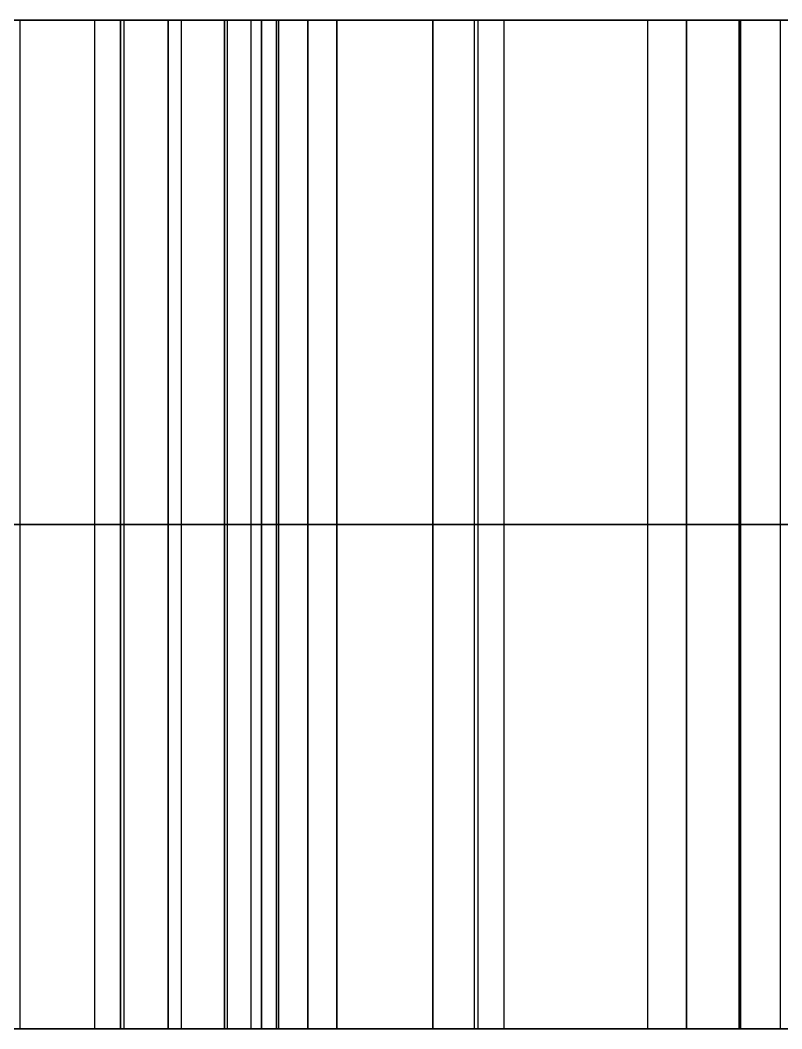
# Model space of a CAD drawing. Header units: millimetres. Extents: x 565 to 905, y -1671 to 168.
# Drawn here: x 624.78 to 636.11, y -45.53 to -30.53 of the extents above; entities that cross this region are included whole.
import ezdxf

# ---------------------------------------------------------------- set-up
doc = ezdxf.new("R2010")
doc.units = ezdxf.units.MM
doc.header["$MEASUREMENT"] = 0
doc.layers.add('V3', color=7, linetype='Continuous', true_color=0x000000)

msp = doc.modelspace()

# ---------------------------------------------------------------- linework, layer by layer
at = {"layer": 'V3'}
for p, q in [((612.821, -30.528, 226.682), (637.303, -30.528, 233.242)), ((618.902, -30.528, 296.447), (638.212, -30.528, 311.264)), ((638.212, -30.528, 138.736), (618.902, -30.528, 153.553)), ((624.78, -30.528, 341.098), (640.21, -30.528, 320.99)), ((624.78, -30.528, 108.902), (640.21, -30.528, 129.01)), ((610.406, -45.528, 226.035), (637.303, -45.528, 233.242)), ((618.902, -45.528, 296.447), (640.993, -45.528, 313.398)), ((640.993, -45.528, 136.602), (618.902, -45.528, 153.553)), ((624.78, -45.528, 341.098), (641.732, -45.528, 319.007)), ((624.78, -45.528, 108.902), (641.732, -45.528, 130.993))]:
    msp.add_line(p, q, dxfattribs=at)
for points, knots in [([(621.255, -30.528, 168.498), (622.996, -30.528, 167.702), (625.646, -30.528, 166.488), (626.984, -30.528, 164.744), (627.631, -30.528, 163.901), (628.164, -30.528, 162.973), (628.594, -30.528, 162.03), (628.604, -30.528, 162.008), (628.614, -30.528, 161.985), (628.625, -30.528, 161.962)], [-37.130719, -37.130719, -37.130719, -37.130719, -36.363615, -36.363615, -36.363615, -35.573955, -35.573955, -35.573955, -35.554966, -35.554966, -35.554966, -35.554966]), ([(628.626, -30.528, 288.037), (628.616, -30.528, 288.014), (628.606, -30.528, 287.991), (628.595, -30.528, 287.968), (628.165, -30.528, 287.026), (627.633, -30.528, 286.098), (626.986, -30.528, 285.255), (625.648, -30.528, 283.511), (622.998, -30.528, 282.297), (621.257, -30.528, 281.501)], [-90.169447, -90.169447, -90.169447, -90.169447, -90.150398, -90.150398, -90.150398, -89.360731, -89.360731, -89.360731, -88.593646, -88.593646, -88.593646, -88.593646]), ([(627.865, -30.528, 343.19), (627.85, -30.528, 343.21), (627.836, -30.528, 343.231), (627.821, -30.528, 343.251), (627.22, -30.528, 344.095), (626.683, -30.528, 345.019), (626.276, -30.528, 346.002), (625.435, -30.528, 348.032), (625.708, -30.528, 350.934), (625.889, -30.528, 352.84)], [-61.584961, -61.584961, -61.584961, -61.584961, -61.565912, -61.565912, -61.565912, -60.776245, -60.776245, -60.776245, -60.00916, -60.00916, -60.00916, -60.00916]), ([(625.891, -30.528, 97.159), (625.71, -30.528, 99.065), (625.436, -30.528, 101.967), (626.277, -30.528, 103.998), (626.684, -30.528, 104.98), (627.222, -30.528, 105.905), (627.823, -30.528, 106.748), (627.837, -30.528, 106.769), (627.852, -30.528, 106.789), (627.866, -30.528, 106.809)], [-65.715205, -65.715205, -65.715205, -65.715205, -64.948101, -64.948101, -64.948101, -64.158441, -64.158441, -64.158441, -64.139452, -64.139452, -64.139452, -64.139452]), ([(629.492, -30.528, 259.306), (629.423, -30.528, 257.392), (629.316, -30.528, 254.479), (628.217, -30.528, 252.576), (627.685, -30.528, 251.655), (627.032, -30.528, 250.809), (626.326, -30.528, 250.051), (626.309, -30.528, 250.032), (626.292, -30.528, 250.014), (626.275, -30.528, 249.996)], [-29.984597, -29.984597, -29.984597, -29.984597, -29.217493, -29.217493, -29.217493, -28.427833, -28.427833, -28.427833, -28.408844, -28.408844, -28.408844, -28.408844]), ([(626.276, -30.528, 200.005), (626.293, -30.528, 199.987), (626.31, -30.528, 199.969), (626.327, -30.528, 199.95), (627.033, -30.528, 199.192), (627.687, -30.528, 198.346), (628.218, -30.528, 197.425), (629.317, -30.528, 195.522), (629.425, -30.528, 192.609), (629.494, -30.528, 190.695)], [-90.169447, -90.169447, -90.169447, -90.169447, -90.150398, -90.150398, -90.150398, -89.360731, -89.360731, -89.360731, -88.593646, -88.593646, -88.593646, -88.593646]), ([(630.921, -30.528, 354.925), (632.397, -30.528, 353.705), (634.643, -30.528, 351.846), (635.484, -30.528, 349.816), (635.891, -30.528, 348.834), (636.165, -30.528, 347.8), (636.336, -30.528, 346.778), (636.34, -30.528, 346.753), (636.344, -30.528, 346.729), (636.348, -30.528, 346.704)], [-58.569083, -58.569083, -58.569083, -58.569083, -57.801979, -57.801979, -57.801979, -57.012319, -57.012319, -57.012319, -56.99333, -56.99333, -56.99333, -56.99333]), ([(636.35, -30.528, 103.295), (636.346, -30.528, 103.271), (636.342, -30.528, 103.246), (636.338, -30.528, 103.221), (636.166, -30.528, 102.2), (635.892, -30.528, 101.166), (635.485, -30.528, 100.183), (634.644, -30.528, 98.153), (632.399, -30.528, 96.294), (630.923, -30.528, 95.075)], [-68.731083, -68.731083, -68.731083, -68.731083, -68.712034, -68.712034, -68.712034, -67.922366, -67.922366, -67.922366, -67.155281, -67.155281, -67.155281, -67.155281]), ([(631.537, -30.528, 244.733), (631.556, -30.528, 244.751), (631.574, -30.528, 244.768), (631.592, -30.528, 244.785), (632.35, -30.528, 245.491), (633.197, -30.528, 246.144), (634.118, -30.528, 246.676), (636.021, -30.528, 247.775), (638.934, -30.528, 247.882), (640.847, -30.528, 247.951)], [-25.854354, -25.854354, -25.854354, -25.854354, -25.835305, -25.835305, -25.835305, -25.045637, -25.045637, -25.045637, -24.278552, -24.278552, -24.278552, -24.278552]), ([(640.848, -30.528, 202.05), (638.935, -30.528, 202.119), (636.022, -30.528, 202.227), (634.119, -30.528, 203.326), (633.198, -30.528, 203.857), (632.351, -30.528, 204.511), (631.593, -30.528, 205.217), (631.575, -30.528, 205.234), (631.557, -30.528, 205.251), (631.539, -30.528, 205.268)], [-94.299691, -94.299691, -94.299691, -94.299691, -93.532587, -93.532587, -93.532587, -92.742927, -92.742927, -92.742927, -92.723938, -92.723938, -92.723938, -92.723938]), ([(635.501, -30.528, 164.811), (635.492, -30.528, 164.834), (635.483, -30.528, 164.858), (635.474, -30.528, 164.881), (635.112, -30.528, 165.852), (634.832, -30.528, 166.884), (634.693, -30.528, 167.938), (634.407, -30.528, 170.117), (635.422, -30.528, 172.849), (636.09, -30.528, 174.643)], [-33.000475, -33.000475, -33.000475, -33.000475, -32.981426, -32.981426, -32.981426, -32.191759, -32.191759, -32.191759, -31.424674, -31.424674, -31.424674, -31.424674]), ([(636.092, -30.528, 275.356), (635.424, -30.528, 277.15), (634.408, -30.528, 279.883), (634.695, -30.528, 282.062), (634.834, -30.528, 283.116), (635.114, -30.528, 284.148), (635.476, -30.528, 285.119), (635.485, -30.528, 285.142), (635.494, -30.528, 285.165), (635.502, -30.528, 285.189)], [-94.299691, -94.299691, -94.299691, -94.299691, -93.532587, -93.532587, -93.532587, -92.742927, -92.742927, -92.742927, -92.723938, -92.723938, -92.723938, -92.723938]), ([(621.255, -38.028, 168.498), (622.996, -38.028, 167.702), (625.646, -38.028, 166.488), (626.984, -38.028, 164.744), (627.631, -38.028, 163.901), (628.164, -38.028, 162.973), (628.594, -38.028, 162.03), (628.604, -38.028, 162.008), (628.614, -38.028, 161.985), (628.625, -38.028, 161.962)], [-37.130719, -37.130719, -37.130719, -37.130719, -36.363615, -36.363615, -36.363615, -35.573955, -35.573955, -35.573955, -35.554966, -35.554966, -35.554966, -35.554966]), ([(628.626, -38.028, 288.037), (628.616, -38.028, 288.014), (628.606, -38.028, 287.991), (628.595, -38.028, 287.968), (628.165, -38.028, 287.026), (627.633, -38.028, 286.098), (626.986, -38.028, 285.255), (625.648, -38.028, 283.511), (622.998, -38.028, 282.297), (621.257, -38.028, 281.501)], [-90.169447, -90.169447, -90.169447, -90.169447, -90.150398, -90.150398, -90.150398, -89.360731, -89.360731, -89.360731, -88.593646, -88.593646, -88.593646, -88.593646]), ([(627.865, -38.028, 343.19), (627.85, -38.028, 343.21), (627.836, -38.028, 343.231), (627.821, -38.028, 343.251), (627.22, -38.028, 344.095), (626.683, -38.028, 345.019), (626.276, -38.028, 346.002), (625.435, -38.028, 348.032), (625.708, -38.028, 350.934), (625.889, -38.028, 352.84)], [-61.584961, -61.584961, -61.584961, -61.584961, -61.565912, -61.565912, -61.565912, -60.776245, -60.776245, -60.776245, -60.00916, -60.00916, -60.00916, -60.00916]), ([(625.891, -38.028, 97.159), (625.71, -38.028, 99.065), (625.436, -38.028, 101.967), (626.277, -38.028, 103.998), (626.684, -38.028, 104.98), (627.222, -38.028, 105.905), (627.823, -38.028, 106.748), (627.837, -38.028, 106.769), (627.852, -38.028, 106.789), (627.866, -38.028, 106.809)], [-65.715205, -65.715205, -65.715205, -65.715205, -64.948101, -64.948101, -64.948101, -64.158441, -64.158441, -64.158441, -64.139452, -64.139452, -64.139452, -64.139452]), ([(629.492, -38.028, 259.306), (629.423, -38.028, 257.392), (629.316, -38.028, 254.479), (628.217, -38.028, 252.576), (627.685, -38.028, 251.655), (627.032, -38.028, 250.809), (626.326, -38.028, 250.051), (626.309, -38.028, 250.032), (626.292, -38.028, 250.014), (626.275, -38.028, 249.996)], [-29.984597, -29.984597, -29.984597, -29.984597, -29.217493, -29.217493, -29.217493, -28.427833, -28.427833, -28.427833, -28.408844, -28.408844, -28.408844, -28.408844]), ([(626.276, -38.028, 200.005), (626.293, -38.028, 199.987), (626.31, -38.028, 199.969), (626.327, -38.028, 199.95), (627.033, -38.028, 199.192), (627.687, -38.028, 198.346), (628.218, -38.028, 197.425), (629.317, -38.028, 195.522), (629.425, -38.028, 192.609), (629.494, -38.028, 190.695)], [-90.169447, -90.169447, -90.169447, -90.169447, -90.150398, -90.150398, -90.150398, -89.360731, -89.360731, -89.360731, -88.593646, -88.593646, -88.593646, -88.593646]), ([(630.921, -38.028, 354.925), (632.397, -38.028, 353.705), (634.643, -38.028, 351.846), (635.484, -38.028, 349.816), (635.891, -38.028, 348.834), (636.165, -38.028, 347.8), (636.336, -38.028, 346.778), (636.34, -38.028, 346.753), (636.344, -38.028, 346.729), (636.348, -38.028, 346.704)], [-58.569083, -58.569083, -58.569083, -58.569083, -57.801979, -57.801979, -57.801979, -57.012319, -57.012319, -57.012319, -56.99333, -56.99333, -56.99333, -56.99333]), ([(636.35, -38.028, 103.295), (636.346, -38.028, 103.271), (636.342, -38.028, 103.246), (636.338, -38.028, 103.221), (636.166, -38.028, 102.2), (635.892, -38.028, 101.166), (635.485, -38.028, 100.183), (634.644, -38.028, 98.153), (632.399, -38.028, 96.294), (630.923, -38.028, 95.075)], [-68.731083, -68.731083, -68.731083, -68.731083, -68.712034, -68.712034, -68.712034, -67.922366, -67.922366, -67.922366, -67.155281, -67.155281, -67.155281, -67.155281]), ([(631.537, -38.028, 244.733), (631.556, -38.028, 244.751), (631.574, -38.028, 244.768), (631.592, -38.028, 244.785), (632.35, -38.028, 245.491), (633.197, -38.028, 246.144), (634.118, -38.028, 246.676), (636.021, -38.028, 247.775), (638.934, -38.028, 247.882), (640.847, -38.028, 247.951)], [-25.854354, -25.854354, -25.854354, -25.854354, -25.835305, -25.835305, -25.835305, -25.045637, -25.045637, -25.045637, -24.278552, -24.278552, -24.278552, -24.278552]), ([(640.848, -38.028, 202.05), (638.935, -38.028, 202.119), (636.022, -38.028, 202.227), (634.119, -38.028, 203.326), (633.198, -38.028, 203.857), (632.351, -38.028, 204.511), (631.593, -38.028, 205.217), (631.575, -38.028, 205.234), (631.557, -38.028, 205.251), (631.539, -38.028, 205.268)], [-94.299691, -94.299691, -94.299691, -94.299691, -93.532587, -93.532587, -93.532587, -92.742927, -92.742927, -92.742927, -92.723938, -92.723938, -92.723938, -92.723938]), ([(635.501, -38.028, 164.811), (635.492, -38.028, 164.834), (635.483, -38.028, 164.858), (635.474, -38.028, 164.881), (635.112, -38.028, 165.852), (634.832, -38.028, 166.884), (634.693, -38.028, 167.938), (634.407, -38.028, 170.117), (635.422, -38.028, 172.849), (636.09, -38.028, 174.643)], [-33.000475, -33.000475, -33.000475, -33.000475, -32.981426, -32.981426, -32.981426, -32.191759, -32.191759, -32.191759, -31.424674, -31.424674, -31.424674, -31.424674]), ([(636.092, -38.028, 275.356), (635.424, -38.028, 277.15), (634.408, -38.028, 279.883), (634.695, -38.028, 282.062), (634.834, -38.028, 283.116), (635.114, -38.028, 284.148), (635.476, -38.028, 285.119), (635.485, -38.028, 285.142), (635.494, -38.028, 285.165), (635.502, -38.028, 285.189)], [-94.299691, -94.299691, -94.299691, -94.299691, -93.532587, -93.532587, -93.532587, -92.742927, -92.742927, -92.742927, -92.723938, -92.723938, -92.723938, -92.723938]), ([(621.255, -45.528, 168.498), (622.996, -45.528, 167.702), (625.646, -45.528, 166.488), (626.984, -45.528, 164.744), (627.631, -45.528, 163.901), (628.164, -45.528, 162.973), (628.594, -45.528, 162.03), (628.604, -45.528, 162.008), (628.614, -45.528, 161.985), (628.625, -45.528, 161.962)], [-37.130719, -37.130719, -37.130719, -37.130719, -36.363615, -36.363615, -36.363615, -35.573955, -35.573955, -35.573955, -35.554966, -35.554966, -35.554966, -35.554966]), ([(628.626, -45.528, 288.037), (628.616, -45.528, 288.014), (628.606, -45.528, 287.991), (628.595, -45.528, 287.968), (628.165, -45.528, 287.026), (627.633, -45.528, 286.098), (626.986, -45.528, 285.255), (625.648, -45.528, 283.511), (622.998, -45.528, 282.297), (621.257, -45.528, 281.501)], [-90.169447, -90.169447, -90.169447, -90.169447, -90.150398, -90.150398, -90.150398, -89.360731, -89.360731, -89.360731, -88.593646, -88.593646, -88.593646, -88.593646]), ([(627.865, -45.528, 343.19), (627.85, -45.528, 343.21), (627.836, -45.528, 343.231), (627.821, -45.528, 343.251), (627.22, -45.528, 344.095), (626.683, -45.528, 345.019), (626.276, -45.528, 346.002), (625.435, -45.528, 348.032), (625.708, -45.528, 350.934), (625.889, -45.528, 352.84)], [-61.584961, -61.584961, -61.584961, -61.584961, -61.565912, -61.565912, -61.565912, -60.776245, -60.776245, -60.776245, -60.00916, -60.00916, -60.00916, -60.00916]), ([(625.891, -45.528, 97.159), (625.71, -45.528, 99.065), (625.436, -45.528, 101.967), (626.277, -45.528, 103.998), (626.684, -45.528, 104.98), (627.222, -45.528, 105.905), (627.823, -45.528, 106.748), (627.837, -45.528, 106.769), (627.852, -45.528, 106.789), (627.866, -45.528, 106.809)], [-65.715205, -65.715205, -65.715205, -65.715205, -64.948101, -64.948101, -64.948101, -64.158441, -64.158441, -64.158441, -64.139452, -64.139452, -64.139452, -64.139452]), ([(629.492, -45.528, 259.306), (629.423, -45.528, 257.392), (629.316, -45.528, 254.479), (628.217, -45.528, 252.576), (627.685, -45.528, 251.655), (627.032, -45.528, 250.809), (626.326, -45.528, 250.051), (626.309, -45.528, 250.032), (626.292, -45.528, 250.014), (626.275, -45.528, 249.996)], [-29.984597, -29.984597, -29.984597, -29.984597, -29.217493, -29.217493, -29.217493, -28.427833, -28.427833, -28.427833, -28.408844, -28.408844, -28.408844, -28.408844]), ([(626.276, -45.528, 200.005), (626.293, -45.528, 199.987), (626.31, -45.528, 199.969), (626.327, -45.528, 199.95), (627.033, -45.528, 199.192), (627.687, -45.528, 198.346), (628.218, -45.528, 197.425), (629.317, -45.528, 195.522), (629.425, -45.528, 192.609), (629.494, -45.528, 190.695)], [-90.169447, -90.169447, -90.169447, -90.169447, -90.150398, -90.150398, -90.150398, -89.360731, -89.360731, -89.360731, -88.593646, -88.593646, -88.593646, -88.593646]), ([(630.921, -45.528, 354.925), (632.397, -45.528, 353.705), (634.643, -45.528, 351.846), (635.484, -45.528, 349.816), (635.891, -45.528, 348.834), (636.165, -45.528, 347.8), (636.336, -45.528, 346.778), (636.34, -45.528, 346.753), (636.344, -45.528, 346.729), (636.348, -45.528, 346.704)], [-58.569083, -58.569083, -58.569083, -58.569083, -57.801979, -57.801979, -57.801979, -57.012319, -57.012319, -57.012319, -56.99333, -56.99333, -56.99333, -56.99333]), ([(636.35, -45.528, 103.295), (636.346, -45.528, 103.271), (636.342, -45.528, 103.246), (636.338, -45.528, 103.221), (636.166, -45.528, 102.2), (635.892, -45.528, 101.166), (635.485, -45.528, 100.183), (634.644, -45.528, 98.153), (632.399, -45.528, 96.294), (630.923, -45.528, 95.075)], [-68.731083, -68.731083, -68.731083, -68.731083, -68.712034, -68.712034, -68.712034, -67.922366, -67.922366, -67.922366, -67.155281, -67.155281, -67.155281, -67.155281]), ([(631.537, -45.528, 244.733), (631.556, -45.528, 244.751), (631.574, -45.528, 244.768), (631.592, -45.528, 244.785), (632.35, -45.528, 245.491), (633.197, -45.528, 246.144), (634.118, -45.528, 246.676), (636.021, -45.528, 247.775), (638.934, -45.528, 247.882), (640.847, -45.528, 247.951)], [-25.854354, -25.854354, -25.854354, -25.854354, -25.835305, -25.835305, -25.835305, -25.045637, -25.045637, -25.045637, -24.278552, -24.278552, -24.278552, -24.278552]), ([(640.848, -45.528, 202.05), (638.935, -45.528, 202.119), (636.022, -45.528, 202.227), (634.119, -45.528, 203.326), (633.198, -45.528, 203.857), (632.351, -45.528, 204.511), (631.593, -45.528, 205.217), (631.575, -45.528, 205.234), (631.557, -45.528, 205.251), (631.539, -45.528, 205.268)], [-94.299691, -94.299691, -94.299691, -94.299691, -93.532587, -93.532587, -93.532587, -92.742927, -92.742927, -92.742927, -92.723938, -92.723938, -92.723938, -92.723938]), ([(635.501, -45.528, 164.811), (635.492, -45.528, 164.834), (635.483, -45.528, 164.858), (635.474, -45.528, 164.881), (635.112, -45.528, 165.852), (634.832, -45.528, 166.884), (634.693, -45.528, 167.938), (634.407, -45.528, 170.117), (635.422, -45.528, 172.849), (636.09, -45.528, 174.643)], [-33.000475, -33.000475, -33.000475, -33.000475, -32.981426, -32.981426, -32.981426, -32.191759, -32.191759, -32.191759, -31.424674, -31.424674, -31.424674, -31.424674]), ([(636.092, -45.528, 275.356), (635.424, -45.528, 277.15), (634.408, -45.528, 279.883), (634.695, -45.528, 282.062), (634.834, -45.528, 283.116), (635.114, -45.528, 284.148), (635.476, -45.528, 285.119), (635.485, -45.528, 285.142), (635.494, -45.528, 285.165), (635.502, -45.528, 285.189)], [-94.299691, -94.299691, -94.299691, -94.299691, -93.532587, -93.532587, -93.532587, -92.742927, -92.742927, -92.742927, -92.723938, -92.723938, -92.723938, -92.723938])]:
    msp.add_open_spline(points, degree=3, knots=knots, dxfattribs=at)
for points, weights in [([(621.96, -30.528, 338.659), (623.747, -30.528, 340.397), (625.724, -30.528, 341.914), (627.865, -30.528, 343.19)], [1, 0.995432816344, 0.995432816344, 1]), ([(627.866, -30.528, 106.809), (625.725, -30.528, 108.085), (623.748, -30.528, 109.602), (621.962, -30.528, 111.34)], [1, 0.995432816344, 0.995432816344, 1]), ([(624.776, -30.528, 262.029), (626.407, -30.528, 261.226), (627.981, -30.528, 260.317), (629.492, -30.528, 259.306)], [1, 0.998547387537, 0.998547387537, 1]), ([(629.494, -30.528, 190.695), (627.983, -30.528, 189.684), (626.408, -30.528, 188.775), (624.777, -30.528, 187.972)], [1, 0.998547387537, 0.998547387537, 1]), ([(625.889, -30.528, 352.84), (627.52, -30.528, 353.645), (629.199, -30.528, 354.341), (630.921, -30.528, 354.925)], [1, 0.998547387537, 0.998547387537, 1]), ([(630.923, -30.528, 95.075), (629.201, -30.528, 95.658), (627.521, -30.528, 96.354), (625.891, -30.528, 97.159)], [1, 0.998547387537, 0.998547387537, 1]), ([(626.275, -30.528, 249.996), (628.231, -30.528, 248.452), (629.993, -30.528, 246.69), (631.537, -30.528, 244.733)], [1, 0.995432816344, 0.995432816344, 1]), ([(631.539, -30.528, 205.268), (629.994, -30.528, 203.312), (628.232, -30.528, 201.549), (626.276, -30.528, 200.005)], [1, 0.995432816344, 0.995432816344, 1]), ([(628.625, -30.528, 161.962), (630.8, -30.528, 163.179), (633.102, -30.528, 164.133), (635.501, -30.528, 164.811)], [1, 0.995432816344, 0.995432816344, 1]), ([(635.502, -30.528, 285.189), (633.104, -30.528, 285.867), (630.802, -30.528, 286.82), (628.626, -30.528, 288.037)], [1, 0.995432816344, 0.995432816344, 1]), ([(636.09, -30.528, 174.643), (637.873, -30.528, 174.999), (639.676, -30.528, 175.237), (641.49, -30.528, 175.354)], [1, 0.998547387537, 0.998547387537, 1]), ([(641.492, -30.528, 274.645), (639.678, -30.528, 274.763), (637.875, -30.528, 275.001), (636.092, -30.528, 275.356)], [1, 0.998547387537, 0.998547387537, 1]), ([(621.96, -38.028, 338.659), (623.747, -38.028, 340.397), (625.724, -38.028, 341.914), (627.865, -38.028, 343.19)], [1, 0.995432816344, 0.995432816344, 1]), ([(627.866, -38.028, 106.809), (625.725, -38.028, 108.085), (623.748, -38.028, 109.602), (621.962, -38.028, 111.34)], [1, 0.995432816344, 0.995432816344, 1]), ([(624.776, -38.028, 262.029), (626.407, -38.028, 261.226), (627.981, -38.028, 260.317), (629.492, -38.028, 259.306)], [1, 0.998547387537, 0.998547387537, 1]), ([(629.494, -38.028, 190.695), (627.983, -38.028, 189.684), (626.408, -38.028, 188.775), (624.777, -38.028, 187.972)], [1, 0.998547387537, 0.998547387537, 1]), ([(625.889, -38.028, 352.84), (627.52, -38.028, 353.645), (629.199, -38.028, 354.341), (630.921, -38.028, 354.925)], [1, 0.998547387537, 0.998547387537, 1]), ([(630.923, -38.028, 95.075), (629.201, -38.028, 95.658), (627.521, -38.028, 96.354), (625.891, -38.028, 97.159)], [1, 0.998547387537, 0.998547387537, 1]), ([(626.275, -38.028, 249.996), (628.231, -38.028, 248.452), (629.993, -38.028, 246.69), (631.537, -38.028, 244.733)], [1, 0.995432816344, 0.995432816344, 1]), ([(631.539, -38.028, 205.268), (629.994, -38.028, 203.312), (628.232, -38.028, 201.549), (626.276, -38.028, 200.005)], [1, 0.995432816344, 0.995432816344, 1]), ([(628.625, -38.028, 161.962), (630.8, -38.028, 163.179), (633.102, -38.028, 164.133), (635.501, -38.028, 164.811)], [1, 0.995432816344, 0.995432816344, 1]), ([(635.502, -38.028, 285.189), (633.104, -38.028, 285.867), (630.802, -38.028, 286.82), (628.626, -38.028, 288.037)], [1, 0.995432816344, 0.995432816344, 1]), ([(636.09, -38.028, 174.643), (637.873, -38.028, 174.999), (639.676, -38.028, 175.237), (641.49, -38.028, 175.354)], [1, 0.998547387537, 0.998547387537, 1]), ([(641.492, -38.028, 274.645), (639.678, -38.028, 274.763), (637.875, -38.028, 275.001), (636.092, -38.028, 275.356)], [1, 0.998547387537, 0.998547387537, 1]), ([(621.96, -45.528, 338.659), (623.747, -45.528, 340.397), (625.724, -45.528, 341.914), (627.865, -45.528, 343.19)], [1, 0.995432816344, 0.995432816344, 1]), ([(627.866, -45.528, 106.809), (625.725, -45.528, 108.085), (623.748, -45.528, 109.602), (621.962, -45.528, 111.34)], [1, 0.995432816344, 0.995432816344, 1]), ([(624.776, -45.528, 262.029), (626.407, -45.528, 261.226), (627.981, -45.528, 260.317), (629.492, -45.528, 259.306)], [1, 0.998547387537, 0.998547387537, 1]), ([(629.494, -45.528, 190.695), (627.983, -45.528, 189.684), (626.408, -45.528, 188.775), (624.777, -45.528, 187.972)], [1, 0.998547387537, 0.998547387537, 1]), ([(625.889, -45.528, 352.84), (627.52, -45.528, 353.645), (629.199, -45.528, 354.341), (630.921, -45.528, 354.925)], [1, 0.998547387537, 0.998547387537, 1]), ([(630.923, -45.528, 95.075), (629.201, -45.528, 95.658), (627.521, -45.528, 96.354), (625.891, -45.528, 97.159)], [1, 0.998547387537, 0.998547387537, 1]), ([(626.275, -45.528, 249.996), (628.231, -45.528, 248.452), (629.993, -45.528, 246.69), (631.537, -45.528, 244.733)], [1, 0.995432816344, 0.995432816344, 1]), ([(631.539, -45.528, 205.268), (629.994, -45.528, 203.312), (628.232, -45.528, 201.549), (626.276, -45.528, 200.005)], [1, 0.995432816344, 0.995432816344, 1]), ([(628.625, -45.528, 161.962), (630.8, -45.528, 163.179), (633.102, -45.528, 164.133), (635.501, -45.528, 164.811)], [1, 0.995432816344, 0.995432816344, 1]), ([(635.502, -45.528, 285.189), (633.104, -45.528, 285.867), (630.802, -45.528, 286.82), (628.626, -45.528, 288.037)], [1, 0.995432816344, 0.995432816344, 1]), ([(636.09, -45.528, 174.643), (637.873, -45.528, 174.999), (639.676, -45.528, 175.237), (641.49, -45.528, 175.354)], [1, 0.998547387537, 0.998547387537, 1]), ([(641.492, -45.528, 274.645), (639.678, -45.528, 274.763), (637.875, -45.528, 275.001), (636.092, -45.528, 275.356)], [1, 0.998547387537, 0.998547387537, 1])]:
    msp.add_rational_spline(points, weights, degree=3, dxfattribs=at)
for points in [[(624.781, -45.528, 108.901), (624.781, -38.028, 108.901), (624.781, -30.528, 108.901)], [(625.889, -45.528, 352.84), (625.889, -38.028, 352.84), (625.889, -30.528, 352.84)], [(625.891, -45.528, 97.159), (625.891, -38.028, 97.159), (625.891, -30.528, 97.159)], [(626.275, -45.528, 249.996), (626.275, -38.028, 249.996), (626.275, -30.528, 249.996)], [(626.276, -45.528, 200.005), (626.276, -38.028, 200.005), (626.276, -30.528, 200.005)], [(626.276, -45.528, 346.002), (626.276, -38.028, 346.002), (626.276, -30.528, 346.002)], [(626.277, -45.528, 103.998), (626.277, -38.028, 103.998), (626.277, -30.528, 103.998)], [(626.326, -45.528, 250.051), (626.326, -38.028, 250.051), (626.326, -30.528, 250.051)], [(626.327, -45.528, 199.95), (626.327, -38.028, 199.95), (626.327, -30.528, 199.95)], [(626.984, -45.528, 164.744), (626.984, -38.028, 164.744), (626.984, -30.528, 164.744)], [(626.986, -45.528, 285.255), (626.986, -38.028, 285.255), (626.986, -30.528, 285.255)], [(627.179, -45.528, 260.745), (627.179, -38.028, 260.745), (627.179, -30.528, 260.745)], [(627.181, -45.528, 189.256), (627.181, -38.028, 189.256), (627.181, -30.528, 189.256)], [(627.821, -45.528, 343.251), (627.821, -38.028, 343.251), (627.821, -30.528, 343.251)], [(627.823, -45.528, 106.748), (627.823, -38.028, 106.748), (627.823, -30.528, 106.748)], [(627.865, -45.528, 343.19), (627.865, -38.028, 343.19), (627.865, -30.528, 343.19)], [(627.866, -45.528, 106.809), (627.866, -38.028, 106.809), (627.866, -30.528, 106.809)], [(628.217, -45.528, 252.576), (628.217, -38.028, 252.576), (628.217, -30.528, 252.576)], [(628.218, -45.528, 197.425), (628.218, -38.028, 197.425), (628.218, -30.528, 197.425)], [(628.371, -45.528, 353.965), (628.371, -38.028, 353.965), (628.371, -30.528, 353.965)], [(628.373, -45.528, 96.034), (628.373, -38.028, 96.034), (628.373, -30.528, 96.034)], [(628.594, -45.528, 162.03), (628.594, -38.028, 162.03), (628.594, -30.528, 162.03)], [(628.595, -45.528, 287.968), (628.595, -38.028, 287.968), (628.595, -30.528, 287.968)], [(628.625, -45.528, 161.962), (628.625, -38.028, 161.962), (628.625, -30.528, 161.962)], [(628.626, -45.528, 288.037), (628.626, -38.028, 288.037), (628.626, -30.528, 288.037)], [(629.06, -45.528, 247.519), (629.06, -38.028, 247.519), (629.06, -30.528, 247.519)], [(629.062, -45.528, 202.482), (629.062, -38.028, 202.482), (629.062, -30.528, 202.482)], [(629.492, -45.528, 259.306), (629.492, -38.028, 259.306), (629.492, -30.528, 259.306)], [(629.494, -45.528, 190.695), (629.494, -38.028, 190.695), (629.494, -30.528, 190.695)], [(630.921, -45.528, 354.925), (630.921, -38.028, 354.925), (630.921, -30.528, 354.925)], [(630.923, -45.528, 95.075), (630.923, -38.028, 95.075), (630.923, -30.528, 95.075)], [(631.537, -45.528, 244.733), (631.537, -38.028, 244.733), (631.537, -30.528, 244.733)], [(631.539, -45.528, 205.268), (631.539, -38.028, 205.268), (631.539, -30.528, 205.268)], [(631.592, -45.528, 244.785), (631.592, -38.028, 244.785), (631.592, -30.528, 244.785)], [(631.593, -45.528, 205.217), (631.593, -38.028, 205.217), (631.593, -30.528, 205.217)], [(631.979, -45.528, 163.588), (631.979, -38.028, 163.588), (631.979, -30.528, 163.588)], [(631.981, -45.528, 286.411), (631.981, -38.028, 286.411), (631.981, -30.528, 286.411)], [(634.118, -45.528, 246.676), (634.118, -38.028, 246.676), (634.118, -30.528, 246.676)], [(634.119, -45.528, 203.326), (634.119, -38.028, 203.326), (634.119, -30.528, 203.326)], [(634.693, -45.528, 167.938), (634.693, -38.028, 167.938), (634.693, -30.528, 167.938)], [(634.695, -45.528, 282.062), (634.695, -38.028, 282.062), (634.695, -30.528, 282.062)], [(635.474, -45.528, 164.881), (635.474, -38.028, 164.881), (635.474, -30.528, 164.881)], [(635.476, -45.528, 285.119), (635.476, -38.028, 285.119), (635.476, -30.528, 285.119)], [(635.484, -45.528, 349.816), (635.484, -38.028, 349.816), (635.484, -30.528, 349.816)], [(635.485, -45.528, 100.183), (635.485, -38.028, 100.183), (635.485, -30.528, 100.183)], [(635.501, -45.528, 164.811), (635.501, -38.028, 164.811), (635.501, -30.528, 164.811)], [(635.502, -45.528, 285.189), (635.502, -38.028, 285.189), (635.502, -30.528, 285.189)], [(636.09, -45.528, 174.643), (636.09, -38.028, 174.643), (636.09, -30.528, 174.643)], [(636.092, -45.528, 275.356), (636.092, -38.028, 275.356), (636.092, -30.528, 275.356)], [(582, -38.028), (735, -38.028), (888, -38.028)], [(582, -38.028, 15), (735, -38.028, 15), (888, -38.028, 15)], [(582, -38.028, 15), (735, -38.028, 15), (888, -38.028, 15)], [(582, -38.028, 30), (735, -38.028, 30), (888, -38.028, 30)]]:
    msp.add_open_spline(points, degree=2, dxfattribs=at)

doc.saveas('drawing.dxf')
